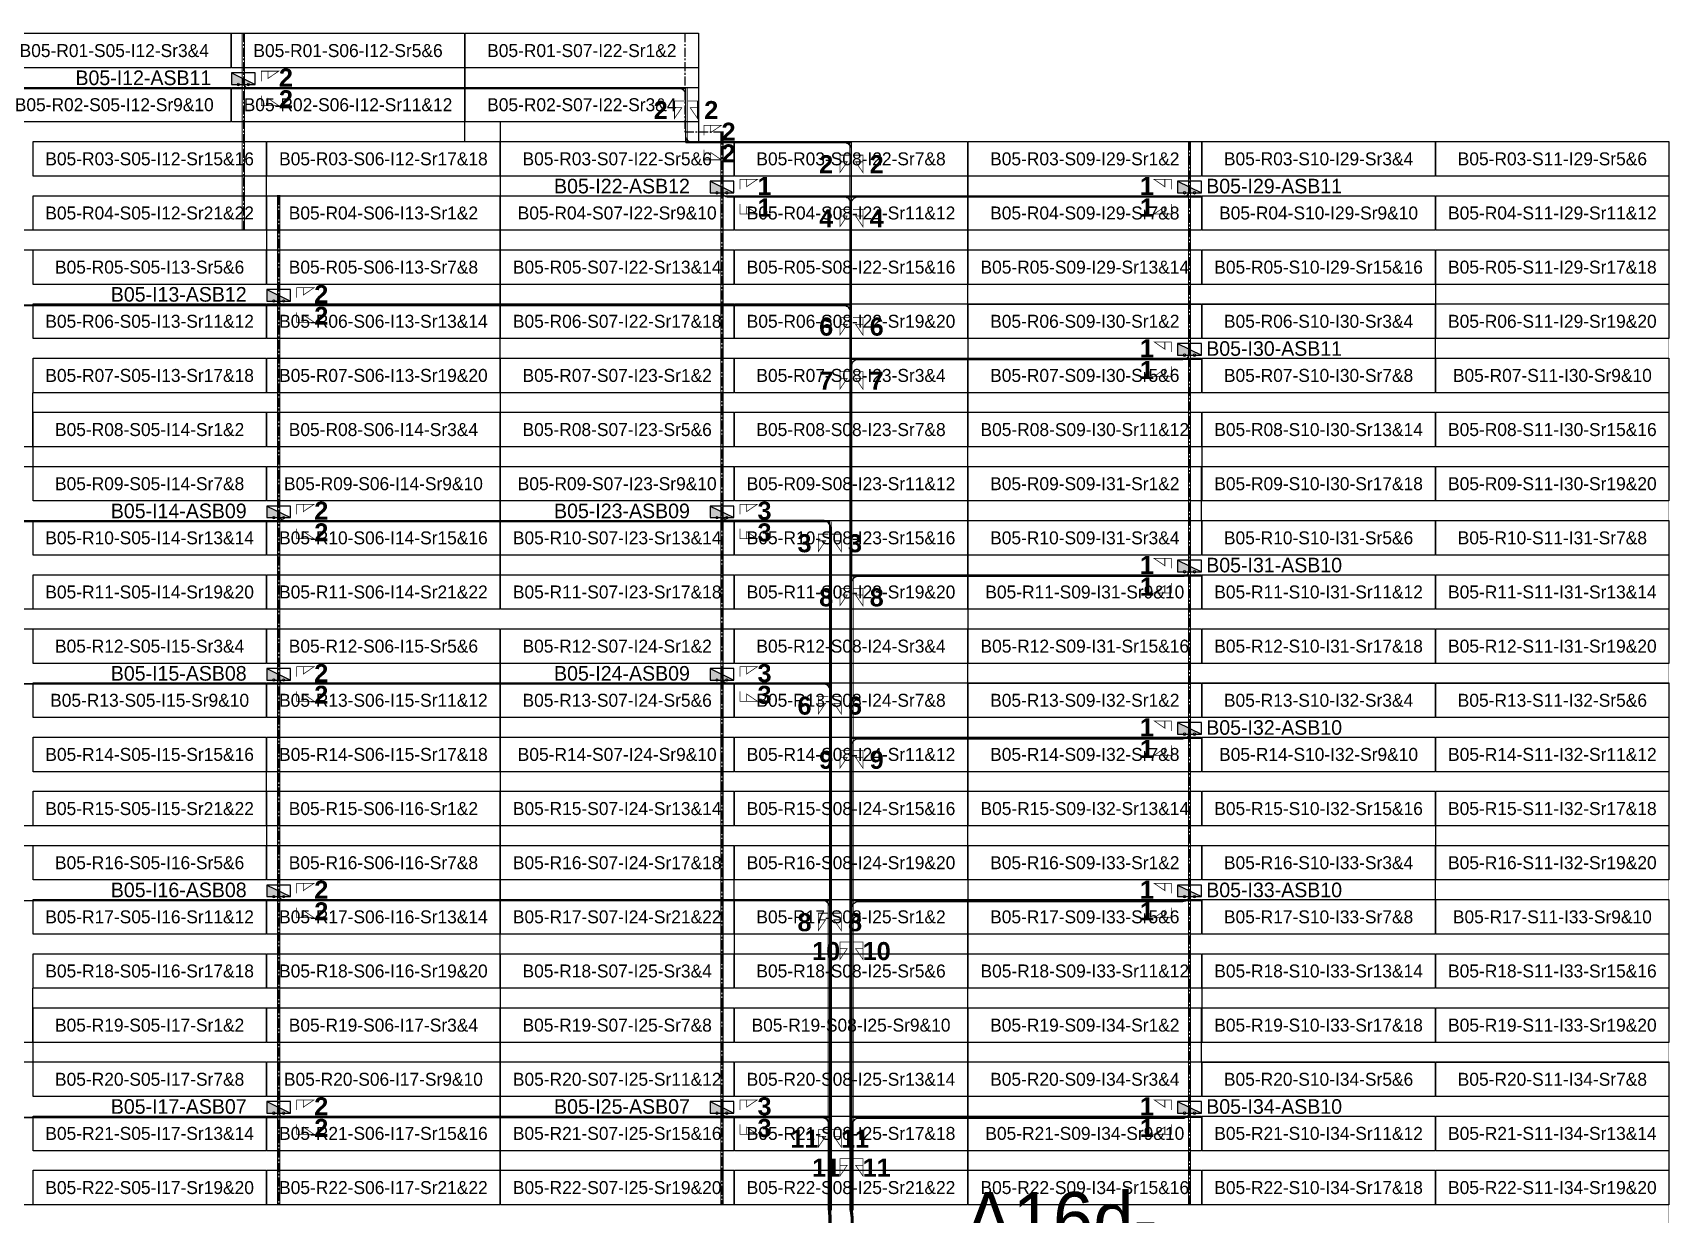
# Model space of a CAD drawing. Header units: metres. Extents: x 529746 to 530334, y 2675217 to 2675499.
# Drawn here: x 529880.3 to 530107.1, y 2675335.5 to 2675499.2 of the extents above; entities that cross this region are included whole.
import ezdxf
from ezdxf.enums import TextEntityAlignment as Align

# ---------------------------------------------------------------- set-up
doc = ezdxf.new("R2010")
doc.units = ezdxf.units.M
doc.linetypes.add('CENTER', pattern=[2, 1.25, -0.25, 0.25, -0.25])
doc.layers.add('Boundary-12.5 MW Block', color=6, linetype='Continuous', lineweight=9)
doc.layers.add('PILE', color=1, linetype='Continuous', lineweight=15)
for name, color, linetype in [('DC Trench BL-05', 40, 'Continuous'), ('E-Inverter Grouping', 2, 'Continuous'), ('Inverter Block-05', 7, 'Continuous'), ('LT Cable(AG) INV to LT Panel BL-05', 2, 'Continuous'), ('Messenger Wire Block-05 (Master Path)', 30, 'Continuous'), ('Messenger Wire Block-05 (MW Path)', 191, 'Continuous'), ('Messenger Wire Block-09 (Master Path)', 30, 'Continuous'), ('Messenger Wire Exc Link', 7, 'Continuous'), ('MMS Block Numbering', 7, 'Continuous'), ('MMS Table Block-05', 8, 'Continuous'), ('Plan Line - DC', 40, 'Continuous'), ('Plan Line - DC BL-05', 40, 'Continuous'), ('Section Marking BL-05', 2, 'Continuous')]:
    doc.layers.add(name, color=color, linetype=linetype)
doc.styles.add('Adani Regular', font='Adani Regular.ttf')
doc.styles.add('BoldTextStyle', font='arialbd.ttf')
doc.styles.get("Standard").update_dxf_attribs({"font": 'Adani Regular.ttf'})

# ---------------------------------------------------------------- blocks, each defined once
blk = doc.blocks.new('MMS Table (32.292 x 4.788)')
at = {"color": 0}
blk.add_lwpolyline([(0, -0.002), (0, 4.786), (32.292, 4.786), (32.292, -0.002)], close=True, dxfattribs=at)
at = {"color": 7}
blk.add_attdef('ID1', text='', height=1.8, dxfattribs=at).set_placement((16.146, 2.392), align=Align.MIDDLE_CENTER)
blk = doc.blocks.new('Inverter Block')
h = blk.add_hatch(color=0)
h.dxf.hatch_style = 1
h.paths.add_polyline_path([(-1.46, 2.27), (-1.46, 0.85), (1.46, 0.85)])
at = {"color": 0}
blk.add_lwpolyline([(1.46, 2.27), (-1.46, 2.27), (-1.46, 0.85), (1.46, 0.85)], close=True, dxfattribs=at)
blk.add_lwpolyline([(-1.46, 2.27), (1.46, 0.85)], dxfattribs=at)
at = {"layer": 'PILE'}
for centre in [(-0.61, 0.85), (0.61, 0.85)]:
    blk.add_circle(centre, 0.156, dxfattribs=at)
at = {"color": 7}
blk.add_attdef('ID', (-1.46, 3.01), '', height=1.8, dxfattribs=at)

msp = doc.modelspace()

# ---------------------------------------------------------------- linework, layer by layer
at = {"layer": 'Boundary-12.5 MW Block', "const_width": 0.05}
msp.add_lwpolyline([(529750.79, 2675486.79), (529745.89, 2675486.79), (529745.89, 2675499.08), (529972.54, 2675499.08), (529972.54, 2675484.08), (530107, 2675484.08), (530107, 2675326.58), (530333.75, 2675326.58), (530333.75, 2675216.79), (529750.79, 2675216.79)], close=True, dxfattribs=at)
at = {"layer": 'DC Trench BL-05', "color": 40, "const_width": 0.15}
for points in [[(529909.64, 2675499.08), (529909.34, 2675499.08), (529909.34, 2675471.79), (529909.64, 2675471.79)], [(529975.95, 2675485.43), (529975.65, 2675485.43), (529975.65, 2675336.79), (529975.95, 2675336.79)], [(530040.73, 2675484.08), (530040.43, 2675484.08), (530040.43, 2675336.79), (530040.73, 2675336.79)], [(529914.54, 2675476.58), (529914.24, 2675476.58), (529914.24, 2675336.79), (529914.54, 2675336.79)]]:
    msp.add_lwpolyline(points, close=True, dxfattribs=at)
at = {"layer": 'E-Inverter Grouping'}
for points in [[(529940.14, 2675499.08), (529940.14, 2675484.08), (529945.04, 2675484.08), (529945.04, 2675479.29), (529912.65, 2675479.29), (529912.65, 2675471.79), (529847.97, 2675471.79), (529847.97, 2675486.79), (529843.07, 2675486.79), (529843.07, 2675499.08)], [(529912.75, 2675469.08), (529912.75, 2675476.58), (529945.04, 2675476.58), (529945.04, 2675449.29), (529880.26, 2675449.29), (529880.26, 2675441.79), (529847.97, 2675441.79), (529847.97, 2675469.08)], [(529945.04, 2675419.29), (529847.97, 2675419.29), (529847.97, 2675439.08), (529880.36, 2675439.08), (529880.36, 2675446.58), (529945.04, 2675446.58)], [(529945.04, 2675416.58), (529945.04, 2675396.79), (529912.65, 2675396.79), (529912.65, 2675389.29), (529847.97, 2675389.29), (529847.97, 2675416.58)], [(530009.83, 2675381.79), (529977.44, 2675381.79), (529977.44, 2675374.29), (529945.14, 2675374.29), (529945.14, 2675416.58), (530009.83, 2675416.58)], [(529912.75, 2675386.58), (529912.75, 2675394.08), (529945.04, 2675394.08), (529945.04, 2675366.79), (529880.26, 2675366.79), (529880.26, 2675359.29), (529847.97, 2675359.29), (529847.97, 2675386.58)], [(530009.83, 2675336.79), (529945.14, 2675336.79), (529945.14, 2675371.58), (529977.54, 2675371.58), (529977.54, 2675379.08), (530009.83, 2675379.08)], [(529945.04, 2675336.79), (529847.97, 2675336.79), (529847.97, 2675356.58), (529880.36, 2675356.58), (529880.36, 2675364.08), (529945.04, 2675364.08)]]:
    msp.add_lwpolyline(points, close=True, dxfattribs=at)
at = {"layer": 'E-Inverter Grouping', "color": 3}
for points in [[(529972.54, 2675484.08), (530009.83, 2675484.08), (530009.83, 2675456.79), (529945.14, 2675456.79), (529945.14, 2675486.79), (529940.24, 2675486.79), (529940.24, 2675499.08), (529972.54, 2675499.08)], [(530107, 2675456.79), (530074.71, 2675456.79), (530074.71, 2675464.29), (530009.93, 2675464.29), (530009.93, 2675484.07), (530107, 2675484.07)], [(530074.61, 2675454.07), (530107, 2675454.07), (530107, 2675434.29), (530042.32, 2675434.29), (530042.32, 2675441.79), (530009.93, 2675441.79), (530009.93, 2675461.57), (530074.61, 2675461.57)], [(530009.83, 2675419.29), (529945.14, 2675419.29), (529945.14, 2675454.08), (530009.83, 2675454.08)], [(530009.93, 2675439.07), (530042.22, 2675439.07), (530042.22, 2675431.57), (530107, 2675431.57), (530107, 2675411.79), (530009.93, 2675411.79)], [(530107, 2675381.79), (530074.71, 2675381.79), (530074.71, 2675389.29), (530009.93, 2675389.29), (530009.93, 2675409.07), (530107, 2675409.07)], [(530074.61, 2675379.07), (530107, 2675379.07), (530107, 2675359.29), (530042.32, 2675359.29), (530042.32, 2675366.79), (530009.93, 2675366.79), (530009.93, 2675386.57), (530074.61, 2675386.57)], [(530009.93, 2675364.07), (530042.22, 2675364.07), (530042.22, 2675356.57), (530107, 2675356.57), (530107, 2675336.79), (530009.93, 2675336.79)]]:
    msp.add_lwpolyline(points, close=True, dxfattribs=at)
at = {"layer": 'LT Cable(AG) INV to LT Panel BL-05', "color": 5}
for points in [[(530003.68, 2675311.18), (530001.97, 2675311.18, -0.414214), (530001.07, 2675312.08), (530001.07, 2675315.18, 0.210754), (530000.78, 2675315.84), (529994.1, 2675321.94, -0.210754), (529993.8, 2675322.61), (529993.8, 2675334.9, 0.023419), (529993.8, 2675334.99), (529993.71, 2675335.98, -0.023419), (529993.7, 2675336.06), (529993.7, 2675483, 0.414214), (529992.8, 2675483.9), (529971.69, 2675483.9, -0.414214), (529970.79, 2675484.8), (529970.79, 2675490.5, 0.414214), (529969.89, 2675491.4), (529813.21, 2675491.4, -0.414214), (529812.31, 2675492.3), (529812.31, 2675492.69)], [(530003.68, 2675311.21), (530002, 2675311.21, -0.414214), (530001.1, 2675312.11), (530001.1, 2675315.19, 0.210754), (530000.8, 2675315.85), (529994.12, 2675321.95, -0.210754), (529993.83, 2675322.62), (529993.83, 2675334.9, 0.023419), (529993.83, 2675334.99), (529993.73, 2675335.98, -0.023419), (529993.73, 2675336.06), (529993.73, 2675483.02, 0.414214), (529992.83, 2675483.92), (529971.71, 2675483.92, -0.414214), (529970.81, 2675484.82), (529970.81, 2675490.52, 0.414214), (529969.91, 2675491.42), (529910.39, 2675491.42, -0.414214), (529909.49, 2675492.32), (529909.49, 2675492.69)], [(530001.61, 2675311.23, -0.304603), (530001.05, 2675312.06), (530001.05, 2675315.17, 0.210754), (530000.75, 2675315.83), (529994.07, 2675321.93, -0.210754), (529993.78, 2675322.6), (529993.78, 2675334.9, 0.023419), (529993.78, 2675334.98), (529993.68, 2675335.98, -0.023419), (529993.68, 2675336.06), (529993.68, 2675475.47, 0.414214), (529992.78, 2675476.37), (529976.7, 2675476.37, -0.414214), (529975.8, 2675477.27), (529975.8, 2675477.69)], [(530003.68, 2675311.23), (530002.02, 2675311.23, -0.414214), (530001.12, 2675312.13), (530001.12, 2675315.2, 0.210754), (530000.83, 2675315.86), (529994.15, 2675321.96, -0.210754), (529993.85, 2675322.63), (529993.85, 2675334.9, 0.023419), (529993.85, 2675334.99), (529993.76, 2675335.98, -0.023419), (529993.75, 2675336.06), (529993.75, 2675475.52, -0.414214), (529994.65, 2675476.42), (530039.68, 2675476.42, 0.414214), (530040.58, 2675477.32), (530040.58, 2675477.69)], [(530001.61, 2675311.16, -0.320888), (530001, 2675312.01), (530001, 2675315.14, 0.210754), (530000.7, 2675315.81), (529994.02, 2675321.91, -0.210754), (529993.73, 2675322.57), (529993.73, 2675334.9, 0.023419), (529993.73, 2675334.98), (529993.63, 2675335.97, -0.023419), (529993.63, 2675336.06), (529993.63, 2675460.42, 0.414214), (529992.73, 2675461.32), (529818.11, 2675461.32, -0.414214), (529817.21, 2675462.22), (529817.21, 2675462.69)], [(530001.61, 2675311.19, -0.312772), (530001.02, 2675312.03), (530001.02, 2675315.16, 0.210754), (530000.73, 2675315.82), (529994.05, 2675321.92, -0.210754), (529993.75, 2675322.58), (529993.75, 2675334.9, 0.023419), (529993.75, 2675334.98), (529993.66, 2675335.97, -0.023419), (529993.65, 2675336.06), (529993.65, 2675460.45, 0.414214), (529992.75, 2675461.35), (529915.29, 2675461.35, -0.414214), (529914.39, 2675462.25), (529914.39, 2675462.69)], [(530003.68, 2675311.26), (530002.05, 2675311.26, -0.414214), (530001.15, 2675312.16), (530001.15, 2675315.21, 0.210754), (530000.85, 2675315.88), (529994.17, 2675321.97, -0.210754), (529993.88, 2675322.64), (529993.88, 2675334.91, 0.023419), (529993.88, 2675334.99), (529993.78, 2675335.98, -0.023419), (529993.78, 2675336.06), (529993.78, 2675453, -0.414214), (529994.68, 2675453.9), (530039.68, 2675453.9, 0.414214), (530040.58, 2675454.8), (530040.58, 2675455.19)], [(530005.62, 2675311.28), (530002.07, 2675311.28, -0.414214), (530001.17, 2675312.18), (530001.17, 2675315.22, 0.210754), (530000.88, 2675315.89), (529994.2, 2675321.99, -0.210754), (529993.9, 2675322.65), (529993.9, 2675334.91, 0.023419), (529993.9, 2675334.99), (529993.81, 2675335.98, -0.023419), (529993.8, 2675336.07), (529993.8, 2675422.97, -0.414214), (529994.7, 2675423.87), (530039.68, 2675423.87, 0.414214), (530040.58, 2675424.77), (530040.58, 2675425.19)], [(530005.62, 2675311.31), (530002.1, 2675311.31, -0.414214), (530001.2, 2675312.21), (530001.2, 2675315.23, 0.210754), (530000.9, 2675315.9), (529994.22, 2675322, -0.210754), (529993.93, 2675322.66), (529993.93, 2675334.91, 0.023419), (529993.93, 2675334.99), (529993.83, 2675335.98, -0.023419), (529993.83, 2675336.07), (529993.83, 2675400.45, -0.414214), (529994.73, 2675401.35), (530039.68, 2675401.35, 0.414214), (530040.58, 2675402.25), (530040.58, 2675402.69)], [(530005.62, 2675311.33), (530002.12, 2675311.33, -0.414214), (530001.22, 2675312.23), (530001.22, 2675315.24, 0.210754), (530000.93, 2675315.91), (529994.25, 2675322.01, -0.210754), (529993.95, 2675322.67), (529993.95, 2675334.91, 0.023419), (529993.95, 2675334.99), (529993.86, 2675335.98, -0.023419), (529993.85, 2675336.07), (529993.85, 2675377.92, -0.414214), (529994.75, 2675378.82), (530039.68, 2675378.82, 0.414214), (530040.58, 2675379.72), (530040.58, 2675380.19)], [(530005.62, 2675311.36), (530002.15, 2675311.36, -0.414214), (530001.25, 2675312.26), (530001.25, 2675315.25, 0.210754), (530000.95, 2675315.92), (529994.27, 2675322.02, -0.210754), (529993.98, 2675322.68), (529993.98, 2675334.91, 0.023419), (529993.98, 2675334.99), (529993.88, 2675335.98, -0.023419), (529993.88, 2675336.07), (529993.88, 2675347.9, -0.414214), (529994.78, 2675348.8), (530039.68, 2675348.8, 0.414214), (530040.58, 2675349.7), (530040.58, 2675350.19)]]:
    msp.add_lwpolyline(points, format="xyb", dxfattribs=at)
at = {"layer": 'LT Cable(AG) INV to LT Panel BL-05'}
for points in [[(530000.58, 2675310.71), (530000.11, 2675310.71, -0.170855), (529999.55, 2675310.91), (529998.31, 2675311.9, 0.170855), (529997.75, 2675312.1), (529991.77, 2675312.1, -0.414214), (529990.87, 2675313), (529990.87, 2675334.81, 0.008836), (529990.87, 2675334.84), (529990.83, 2675336.01, -0.008836), (529990.83, 2675336.04), (529990.83, 2675430.62, 0.414214), (529989.93, 2675431.52), (529818.11, 2675431.52, -0.414214), (529817.21, 2675432.42), (529817.21, 2675432.69)], [(530000.58, 2675310.74), (530000.11, 2675310.74, -0.170855), (529999.55, 2675310.94), (529998.31, 2675311.93, 0.170855), (529997.75, 2675312.13), (529991.79, 2675312.13, -0.414214), (529990.89, 2675313.03), (529990.89, 2675334.81, 0.008836), (529990.89, 2675334.84), (529990.85, 2675336.01, -0.008836), (529990.85, 2675336.04), (529990.85, 2675430.65, 0.414214), (529989.95, 2675431.55), (529915.29, 2675431.55, -0.414214), (529914.39, 2675432.45), (529914.39, 2675432.69)], [(530000.58, 2675310.76), (530000.11, 2675310.76, -0.170855), (529999.55, 2675310.96), (529998.31, 2675311.95, 0.170855), (529997.75, 2675312.15), (529991.82, 2675312.15, -0.414214), (529990.92, 2675313.05), (529990.92, 2675334.81, 0.008836), (529990.92, 2675334.84), (529990.88, 2675336.01, -0.008836), (529990.88, 2675336.04), (529990.88, 2675430.67, 0.414214), (529989.98, 2675431.57), (529976.7, 2675431.57, -0.414214), (529975.8, 2675432.47), (529975.8, 2675432.69)], [(530002.58, 2675310.64), (530000.11, 2675310.64, -0.170855), (529999.55, 2675310.84), (529998.31, 2675311.83, 0.170855), (529997.75, 2675312.03), (529991.69, 2675312.03, -0.414214), (529990.79, 2675312.93), (529990.79, 2675334.81, 0.008836), (529990.79, 2675334.84), (529990.75, 2675336, -0.008836), (529990.75, 2675336.04), (529990.75, 2675408.05, 0.414214), (529989.85, 2675408.95), (529818.11, 2675408.95, -0.414214), (529817.21, 2675409.85), (529817.21, 2675410.19)], [(530002.58, 2675310.66), (530000.11, 2675310.66, -0.170855), (529999.55, 2675310.86), (529998.31, 2675311.85, 0.170855), (529997.75, 2675312.05), (529991.72, 2675312.05, -0.414214), (529990.82, 2675312.95), (529990.82, 2675334.81, 0.008836), (529990.82, 2675334.84), (529990.78, 2675336, -0.008836), (529990.78, 2675336.04), (529990.78, 2675408.07, 0.414214), (529989.88, 2675408.97), (529915.29, 2675408.97, -0.414214), (529914.39, 2675409.87), (529914.39, 2675410.19)], [(530000.58, 2675310.69), (530000.11, 2675310.69, -0.170855), (529999.55, 2675310.89), (529998.31, 2675311.88, 0.170855), (529997.75, 2675312.08), (529991.74, 2675312.08, -0.414214), (529990.84, 2675312.98), (529990.84, 2675334.81, 0.008836), (529990.84, 2675334.84), (529990.8, 2675336.01, -0.008836), (529990.8, 2675336.04), (529990.8, 2675408.1, 0.414214), (529989.9, 2675409), (529976.7, 2675409, -0.414214), (529975.8, 2675409.9), (529975.8, 2675410.19)], [(530002.58, 2675310.59), (530000.11, 2675310.59, -0.170855), (529999.55, 2675310.79), (529998.31, 2675311.78, 0.170855), (529997.75, 2675311.98), (529991.64, 2675311.98, -0.414214), (529990.74, 2675312.88), (529990.74, 2675334.81, 0.008836), (529990.74, 2675334.84), (529990.7, 2675336, -0.008836), (529990.7, 2675336.04), (529990.7, 2675378, 0.414214), (529989.8, 2675378.9), (529818.11, 2675378.9, -0.414214), (529817.21, 2675379.8), (529817.21, 2675380.19)], [(530002.58, 2675310.61), (530000.11, 2675310.61, -0.170855), (529999.55, 2675310.81), (529998.31, 2675311.8, 0.170855), (529997.75, 2675312), (529991.67, 2675312, -0.414214), (529990.77, 2675312.9), (529990.77, 2675334.81, 0.008836), (529990.77, 2675334.84), (529990.73, 2675336, -0.008836), (529990.73, 2675336.04), (529990.73, 2675378.02, 0.414214), (529989.83, 2675378.92), (529915.29, 2675378.92, -0.414214), (529914.39, 2675379.82), (529914.39, 2675380.19)], [(530004.73, 2675310.51), (530000.11, 2675310.51, -0.170855), (529999.55, 2675310.71), (529998.31, 2675311.7, 0.170855), (529997.75, 2675311.9), (529991.57, 2675311.9, -0.414214), (529990.67, 2675312.8), (529990.67, 2675334.8, 0.008836), (529990.67, 2675334.84), (529990.63, 2675336, -0.008836), (529990.63, 2675336.03), (529990.63, 2675347.92, 0.414214), (529989.73, 2675348.82), (529818.11, 2675348.82, -0.414214), (529817.21, 2675349.72), (529817.21, 2675350.19)], [(530004.73, 2675310.54), (530000.11, 2675310.54, -0.170855), (529999.55, 2675310.74), (529998.31, 2675311.73, 0.170855), (529997.75, 2675311.93), (529991.59, 2675311.93, -0.414214), (529990.69, 2675312.83), (529990.69, 2675334.8, 0.008836), (529990.69, 2675334.84), (529990.65, 2675336, -0.008836), (529990.65, 2675336.03), (529990.65, 2675347.95, 0.414214), (529989.75, 2675348.85), (529915.29, 2675348.85, -0.414214), (529914.39, 2675349.75), (529914.39, 2675350.19)], [(530004.73, 2675310.56), (530000.11, 2675310.56, -0.170855), (529999.55, 2675310.76), (529998.31, 2675311.75, 0.170855), (529997.75, 2675311.95), (529991.62, 2675311.95, -0.414214), (529990.72, 2675312.85), (529990.72, 2675334.81, 0.008836), (529990.72, 2675334.84), (529990.68, 2675336, -0.008836), (529990.68, 2675336.03), (529990.68, 2675347.97, 0.414214), (529989.78, 2675348.87), (529976.7, 2675348.87, -0.414214), (529975.8, 2675349.77), (529975.8, 2675350.19)]]:
    msp.add_lwpolyline(points, format="xyb", dxfattribs=at)
at = {"layer": 'Messenger Wire Block-05 (Master Path)'}
for points in [[(529810.68, 2675491.44), (529970.82, 2675491.44)], [(529970.82, 2675483.94), (529970.82, 2675491.44)], [(529970.82, 2675483.94), (529993.74, 2675483.94)], [(529993.74, 2675336.02), (529993.74, 2675483.94)], [(529977.44, 2675476.44), (530042.22, 2675476.44)], [(529815.58, 2675461.44), (529993.74, 2675461.44)], [(529993.74, 2675453.94), (530042.22, 2675453.94)], [(529815.58, 2675431.44), (529990.74, 2675431.44)], [(529990.74, 2675336.02), (529990.74, 2675431.44)], [(529993.74, 2675423.94), (530042.22, 2675423.94)], [(529815.58, 2675408.94), (529990.74, 2675408.94)], [(529993.74, 2675401.44), (530042.22, 2675401.44)], [(529815.58, 2675378.94), (529990.74, 2675378.94)], [(529993.74, 2675378.94), (530042.22, 2675378.94)], [(529815.58, 2675348.94), (529990.74, 2675348.94)], [(529993.74, 2675348.94), (530042.22, 2675348.94)]]:
    msp.add_lwpolyline(points, dxfattribs=at)
at = {"layer": 'Messenger Wire Block-05 (MW Path)', "const_width": 0.1}
for points in [[(529810.68, 2675491.44), (529970.82, 2675491.44)], [(529971.07, 2675483.94), (529971.07, 2675491.44)], [(529970.82, 2675483.94), (529993.74, 2675483.94)], [(529993.49, 2675336.02), (529993.49, 2675483.94)], [(529977.44, 2675476.44), (530042.22, 2675476.44)], [(529815.58, 2675461.44), (529993.74, 2675461.44)], [(529993.74, 2675453.94), (530042.22, 2675453.94)], [(529815.58, 2675431.44), (529990.74, 2675431.44)], [(529990.99, 2675336.02), (529990.99, 2675431.44)], [(529993.74, 2675423.94), (530042.22, 2675423.94)], [(529993.99, 2675336.02), (529993.99, 2675423.94)], [(529815.58, 2675408.94), (529990.74, 2675408.94)], [(529993.74, 2675401.44), (530042.22, 2675401.44)], [(529815.58, 2675378.94), (529990.74, 2675378.94)], [(529990.49, 2675336.02), (529990.49, 2675378.94)], [(529993.74, 2675378.94), (530042.22, 2675378.94)], [(529815.58, 2675348.94), (529990.74, 2675348.94)], [(529993.74, 2675348.94), (530042.22, 2675348.94)]]:
    msp.add_lwpolyline(points, dxfattribs=at)
at = {"layer": 'Messenger Wire Block-09 (Master Path)'}
msp.add_lwpolyline([(529972.64, 2675498.94), (529972.54, 2675498.94)], dxfattribs=at)
at = {"layer": 'Messenger Wire Exc Link'}
for points in [[(529990.78, 2675334.82), (529990.74, 2675336.02)], [(529993.84, 2675334.95), (529993.74, 2675336.02)]]:
    msp.add_lwpolyline(points, dxfattribs=at)
at = {"layer": 'Plan Line - DC', "color": 6, "linetype": 'CENTER'}
msp.add_lwpolyline([(529970.64, 2675499.08), (529970.64, 2675485.43), (529975.8, 2675485.43)], dxfattribs=at)
at = {"layer": 'Plan Line - DC BL-05', "color": 6, "linetype": 'CENTER'}
for points in [[(529909.49, 2675499.08), (529909.49, 2675471.79)], [(529975.8, 2675485.43), (529975.8, 2675336.79)], [(530040.58, 2675484.08), (530040.58, 2675336.79)], [(529914.39, 2675476.58), (529914.39, 2675336.79)]]:
    msp.add_lwpolyline(points, dxfattribs=at)
at = {"layer": 'Section Marking BL-05', "color": 94, "lineweight": 35, "true_color": 0x00a500, "const_width": 0.1}
for points in [[(529911.99, 2675492.44), (529911.99, 2675493.83), (529914.39, 2675493.83), (529912.91, 2675492.82), (529912.91, 2675493.83)], [(529911.99, 2675490.44), (529911.99, 2675489.05), (529914.39, 2675489.05), (529912.91, 2675490.06), (529912.91, 2675489.05)], [(529970.62, 2675489.69), (529969.23, 2675489.69), (529969.23, 2675487.29), (529970.24, 2675488.77), (529969.23, 2675488.77)], [(529971.02, 2675489.69), (529972.41, 2675489.69), (529972.41, 2675487.29), (529971.4, 2675488.77), (529972.41, 2675488.77)], [(529973.32, 2675484.94), (529973.32, 2675486.33), (529975.72, 2675486.33), (529974.24, 2675485.32), (529974.24, 2675486.33)], [(529973.32, 2675482.94), (529973.32, 2675481.55), (529975.72, 2675481.55), (529974.24, 2675482.56), (529974.24, 2675481.55)], [(529993.54, 2675482.19), (529992.15, 2675482.19), (529992.15, 2675479.79), (529993.16, 2675481.27), (529992.15, 2675481.27)], [(529993.94, 2675482.19), (529995.33, 2675482.19), (529995.33, 2675479.79), (529994.32, 2675481.27), (529995.33, 2675481.27)], [(529978.3, 2675477.44), (529978.3, 2675478.83), (529980.7, 2675478.83), (529979.22, 2675477.82), (529979.22, 2675478.83)], [(530038.08, 2675477.44), (530038.08, 2675478.83), (530035.68, 2675478.83), (530037.16, 2675477.82), (530037.16, 2675478.83)], [(529978.3, 2675475.44), (529978.3, 2675474.05), (529980.7, 2675474.05), (529979.22, 2675475.06), (529979.22, 2675474.05)], [(530038.08, 2675475.44), (530038.08, 2675474.05), (530035.68, 2675474.05), (530037.16, 2675475.06), (530037.16, 2675474.05)], [(529993.54, 2675474.69), (529992.15, 2675474.69), (529992.15, 2675472.29), (529993.16, 2675473.77), (529992.15, 2675473.77)], [(529993.94, 2675474.69), (529995.33, 2675474.69), (529995.33, 2675472.29), (529994.32, 2675473.77), (529995.33, 2675473.77)], [(529916.89, 2675462.44), (529916.89, 2675463.83), (529919.29, 2675463.83), (529917.81, 2675462.82), (529917.81, 2675463.83)], [(529916.89, 2675460.44), (529916.89, 2675459.05), (529919.29, 2675459.05), (529917.81, 2675460.06), (529917.81, 2675459.05)], [(529993.54, 2675459.69), (529992.15, 2675459.69), (529992.15, 2675457.29), (529993.16, 2675458.77), (529992.15, 2675458.77)], [(529993.94, 2675459.69), (529995.33, 2675459.69), (529995.33, 2675457.29), (529994.32, 2675458.77), (529995.33, 2675458.77)], [(530038.08, 2675454.94), (530038.08, 2675456.33), (530035.68, 2675456.33), (530037.16, 2675455.32), (530037.16, 2675456.33)], [(529993.54, 2675452.19), (529992.15, 2675452.19), (529992.15, 2675449.79), (529993.16, 2675451.27), (529992.15, 2675451.27)], [(529993.94, 2675452.19), (529995.33, 2675452.19), (529995.33, 2675449.79), (529994.32, 2675451.27), (529995.33, 2675451.27)], [(530038.08, 2675452.94), (530038.08, 2675451.55), (530035.68, 2675451.55), (530037.16, 2675452.56), (530037.16, 2675451.55)], [(529916.89, 2675432.44), (529916.89, 2675433.83), (529919.29, 2675433.83), (529917.81, 2675432.82), (529917.81, 2675433.83)], [(529978.3, 2675432.44), (529978.3, 2675433.83), (529980.7, 2675433.83), (529979.22, 2675432.82), (529979.22, 2675433.83)], [(529916.89, 2675430.44), (529916.89, 2675429.05), (529919.29, 2675429.05), (529917.81, 2675430.06), (529917.81, 2675429.05)], [(529978.3, 2675430.44), (529978.3, 2675429.05), (529980.7, 2675429.05), (529979.22, 2675430.06), (529979.22, 2675429.05)], [(529990.54, 2675429.69), (529989.15, 2675429.69), (529989.15, 2675427.29), (529990.16, 2675428.77), (529989.15, 2675428.77)], [(529990.94, 2675429.69), (529992.33, 2675429.69), (529992.33, 2675427.29), (529991.32, 2675428.77), (529992.33, 2675428.77)], [(530038.08, 2675424.94), (530038.08, 2675426.33), (530035.68, 2675426.33), (530037.16, 2675425.32), (530037.16, 2675426.33)], [(530038.08, 2675422.94), (530038.08, 2675421.55), (530035.68, 2675421.55), (530037.16, 2675422.56), (530037.16, 2675421.55)], [(529993.54, 2675422.19), (529992.15, 2675422.19), (529992.15, 2675419.79), (529993.16, 2675421.27), (529992.15, 2675421.27)], [(529993.94, 2675422.19), (529995.33, 2675422.19), (529995.33, 2675419.79), (529994.32, 2675421.27), (529995.33, 2675421.27)], [(529916.89, 2675409.94), (529916.89, 2675411.33), (529919.29, 2675411.33), (529917.81, 2675410.32), (529917.81, 2675411.33)], [(529978.3, 2675409.94), (529978.3, 2675411.33), (529980.7, 2675411.33), (529979.22, 2675410.32), (529979.22, 2675411.33)], [(529916.89, 2675407.94), (529916.89, 2675406.55), (529919.29, 2675406.55), (529917.81, 2675407.56), (529917.81, 2675406.55)], [(529978.3, 2675407.94), (529978.3, 2675406.55), (529980.7, 2675406.55), (529979.22, 2675407.56), (529979.22, 2675406.55)], [(529990.54, 2675407.19), (529989.15, 2675407.19), (529989.15, 2675404.79), (529990.16, 2675406.27), (529989.15, 2675406.27)], [(529990.94, 2675407.19), (529992.33, 2675407.19), (529992.33, 2675404.79), (529991.32, 2675406.27), (529992.33, 2675406.27)], [(530038.08, 2675402.44), (530038.08, 2675403.83), (530035.68, 2675403.83), (530037.16, 2675402.82), (530037.16, 2675403.83)], [(530038.08, 2675400.44), (530038.08, 2675399.05), (530035.68, 2675399.05), (530037.16, 2675400.06), (530037.16, 2675399.05)], [(529993.54, 2675399.69), (529992.15, 2675399.69), (529992.15, 2675397.29), (529993.16, 2675398.77), (529992.15, 2675398.77)], [(529993.94, 2675399.69), (529995.33, 2675399.69), (529995.33, 2675397.29), (529994.32, 2675398.77), (529995.33, 2675398.77)], [(529916.89, 2675379.94), (529916.89, 2675381.33), (529919.29, 2675381.33), (529917.81, 2675380.32), (529917.81, 2675381.33)], [(530038.08, 2675379.94), (530038.08, 2675381.33), (530035.68, 2675381.33), (530037.16, 2675380.32), (530037.16, 2675381.33)], [(529916.89, 2675377.94), (529916.89, 2675376.55), (529919.29, 2675376.55), (529917.81, 2675377.56), (529917.81, 2675376.55)], [(530038.08, 2675377.94), (530038.08, 2675376.55), (530035.68, 2675376.55), (530037.16, 2675377.56), (530037.16, 2675376.55)], [(529990.54, 2675377.19), (529989.15, 2675377.19), (529989.15, 2675374.79), (529990.16, 2675376.27), (529989.15, 2675376.27)], [(529990.94, 2675377.19), (529992.33, 2675377.19), (529992.33, 2675374.79), (529991.32, 2675376.27), (529992.33, 2675376.27)], [(529993.54, 2675373.19), (529992.15, 2675373.19), (529992.15, 2675370.79), (529993.16, 2675372.27), (529992.15, 2675372.27)], [(529993.94, 2675373.19), (529995.33, 2675373.19), (529995.33, 2675370.79), (529994.32, 2675372.27), (529995.33, 2675372.27)], [(529916.89, 2675349.94), (529916.89, 2675351.33), (529919.29, 2675351.33), (529917.81, 2675350.32), (529917.81, 2675351.33)], [(529978.3, 2675349.94), (529978.3, 2675351.33), (529980.7, 2675351.33), (529979.22, 2675350.32), (529979.22, 2675351.33)], [(530038.08, 2675349.94), (530038.08, 2675351.33), (530035.68, 2675351.33), (530037.16, 2675350.32), (530037.16, 2675351.33)], [(529916.89, 2675347.94), (529916.89, 2675346.55), (529919.29, 2675346.55), (529917.81, 2675347.56), (529917.81, 2675346.55)], [(529978.3, 2675347.94), (529978.3, 2675346.55), (529980.7, 2675346.55), (529979.22, 2675347.56), (529979.22, 2675346.55)], [(530038.08, 2675347.94), (530038.08, 2675346.55), (530035.68, 2675346.55), (530037.16, 2675347.56), (530037.16, 2675346.55)], [(529990.54, 2675347.19), (529989.15, 2675347.19), (529989.15, 2675344.79), (529990.16, 2675346.27), (529989.15, 2675346.27)], [(529990.94, 2675347.19), (529992.33, 2675347.19), (529992.33, 2675344.79), (529991.32, 2675346.27), (529992.33, 2675346.27)], [(529993.54, 2675343.19), (529992.15, 2675343.19), (529992.15, 2675340.79), (529993.16, 2675342.27), (529992.15, 2675342.27)], [(529993.94, 2675343.19), (529995.33, 2675343.19), (529995.33, 2675340.79), (529994.32, 2675342.27), (529995.33, 2675342.27)]]:
    msp.add_lwpolyline(points, dxfattribs=at)

# ---------------------------------------------------------------- block references
at = {"layer": 'Inverter Block-05'}
ref = msp.add_blockref('Inverter Block', (529909.49, 2675491.03), dxfattribs=dict(at, xscale=1.124999999976148, yscale=1.124999999976148, zscale=1.124999999976148))
ref.add_attrib('ID', 'B05-I12-ASB11', (529886.23, 2675491.9), dxfattribs={"layer": '0', "color": 7, "height": 2.025})
ref = msp.add_blockref('Inverter Block', (529975.8, 2675476.03), dxfattribs=dict(at, xscale=1.124999999976148, yscale=1.124999999976148, zscale=1.124999999976148))
ref.add_attrib('ID', 'B05-I22-ASB12', (529952.54, 2675476.9), dxfattribs={"layer": '0', "color": 7, "height": 2.025})
ref = msp.add_blockref('Inverter Block', (530040.58, 2675476.03), dxfattribs=dict(at, xscale=1.124999999976148, yscale=1.124999999976148, zscale=1.124999999976148))
ref.add_attrib('ID', 'B05-I29-ASB11', (530042.9, 2675476.9), dxfattribs={"layer": '0', "color": 7, "height": 2.025})
ref = msp.add_blockref('Inverter Block', (529914.39, 2675461.03), dxfattribs=dict(at, xscale=1.124999999976148, yscale=1.124999999976148, zscale=1.124999999976148))
ref.add_attrib('ID', 'B05-I13-ASB12', (529891.13, 2675461.9), dxfattribs={"layer": '0', "color": 7, "height": 2.025})
ref = msp.add_blockref('Inverter Block', (530040.58, 2675453.53), dxfattribs=dict(at, xscale=1.124999999976148, yscale=1.124999999976148, zscale=1.124999999976148))
ref.add_attrib('ID', 'B05-I30-ASB11', (530042.9, 2675454.4), dxfattribs={"layer": '0', "color": 7, "height": 2.025})
ref = msp.add_blockref('Inverter Block', (529914.39, 2675431.03), dxfattribs=dict(at, xscale=1.124999999976148, yscale=1.124999999976148, zscale=1.124999999976148))
ref.add_attrib('ID', 'B05-I14-ASB09', (529891.13, 2675431.9), dxfattribs={"layer": '0', "color": 7, "height": 2.025})
ref = msp.add_blockref('Inverter Block', (529975.8, 2675431.03), dxfattribs=dict(at, xscale=1.124999999976148, yscale=1.124999999976148, zscale=1.124999999976148))
ref.add_attrib('ID', 'B05-I23-ASB09', (529952.54, 2675431.9), dxfattribs={"layer": '0', "color": 7, "height": 2.025})
ref = msp.add_blockref('Inverter Block', (530040.58, 2675423.53), dxfattribs=dict(at, xscale=1.124999999976148, yscale=1.124999999976148, zscale=1.124999999976148))
ref.add_attrib('ID', 'B05-I31-ASB10', (530042.9, 2675424.4), dxfattribs={"layer": '0', "color": 7, "height": 2.025})
ref = msp.add_blockref('Inverter Block', (529914.39, 2675408.53), dxfattribs=dict(at, xscale=1.124999999976148, yscale=1.124999999976148, zscale=1.124999999976148))
ref.add_attrib('ID', 'B05-I15-ASB08', (529891.13, 2675409.4), dxfattribs={"layer": '0', "color": 7, "height": 2.025})
ref = msp.add_blockref('Inverter Block', (529975.8, 2675408.53), dxfattribs=dict(at, xscale=1.124999999976148, yscale=1.124999999976148, zscale=1.124999999976148))
ref.add_attrib('ID', 'B05-I24-ASB09', (529952.54, 2675409.4), dxfattribs={"layer": '0', "color": 7, "height": 2.025})
ref = msp.add_blockref('Inverter Block', (530040.58, 2675401.03), dxfattribs=dict(at, xscale=1.124999999976148, yscale=1.124999999976148, zscale=1.124999999976148))
ref.add_attrib('ID', 'B05-I32-ASB10', (530042.9, 2675401.9), dxfattribs={"layer": '0', "color": 7, "height": 2.025})
ref = msp.add_blockref('Inverter Block', (529914.39, 2675378.53), dxfattribs=dict(at, xscale=1.124999999976148, yscale=1.124999999976148, zscale=1.124999999976148))
ref.add_attrib('ID', 'B05-I16-ASB08', (529891.13, 2675379.4), dxfattribs={"layer": '0', "color": 7, "height": 2.025})
ref = msp.add_blockref('Inverter Block', (530040.58, 2675378.53), dxfattribs=dict(at, xscale=1.124999999976148, yscale=1.124999999976148, zscale=1.124999999976148))
ref.add_attrib('ID', 'B05-I33-ASB10', (530042.9, 2675379.4), dxfattribs={"layer": '0', "color": 7, "height": 2.025})
ref = msp.add_blockref('Inverter Block', (529914.39, 2675348.53), dxfattribs=dict(at, xscale=1.124999999976148, yscale=1.124999999976148, zscale=1.124999999976148))
ref.add_attrib('ID', 'B05-I17-ASB07', (529891.13, 2675349.4), dxfattribs={"layer": '0', "color": 7, "height": 2.025})
ref = msp.add_blockref('Inverter Block', (529975.8, 2675348.53), dxfattribs=dict(at, xscale=1.124999999976148, yscale=1.124999999976148, zscale=1.124999999976148))
ref.add_attrib('ID', 'B05-I25-ASB07', (529952.54, 2675349.4), dxfattribs={"layer": '0', "color": 7, "height": 2.025})
ref = msp.add_blockref('Inverter Block', (530040.58, 2675348.53), dxfattribs=dict(at, xscale=1.124999999976148, yscale=1.124999999976148, zscale=1.124999999976148))
ref.add_attrib('ID', 'B05-I34-ASB10', (530042.9, 2675349.4), dxfattribs={"layer": '0', "color": 7, "height": 2.025})
at = {"layer": 'MMS Table Block-05'}
for p, values in [((529875.46, 2675494.29), {'ID1': 'B05-R01-S05-I12-Sr3&4'}), ((529907.85, 2675494.29), {'ID1': 'B05-R01-S06-I12-Sr5&6'}), ((529940.24, 2675494.29), {'ID1': 'B05-R01-S07-I22-Sr1&2'}), ((529875.46, 2675486.79), {'ID1': 'B05-R02-S05-I12-Sr9&10'}), ((529907.85, 2675486.79), {'ID1': 'B05-R02-S06-I12-Sr11&12'}), ((529940.24, 2675486.79), {'ID1': 'B05-R02-S07-I22-Sr3&4'}), ((529880.36, 2675479.29), {'ID1': 'B05-R03-S05-I12-Sr15&16'}), ((529912.75, 2675479.29), {'ID1': 'B05-R03-S06-I12-Sr17&18'}), ((529945.14, 2675479.29), {'ID1': 'B05-R03-S07-I22-Sr5&6'}), ((529977.54, 2675479.29), {'ID1': 'B05-R03-S08-I22-Sr7&8'}), ((530009.93, 2675479.29), {'ID1': 'B05-R03-S09-I29-Sr1&2'}), ((530042.32, 2675479.29), {'ID1': 'B05-R03-S10-I29-Sr3&4'}), ((530074.71, 2675479.29), {'ID1': 'B05-R03-S11-I29-Sr5&6'}), ((529880.36, 2675471.79), {'ID1': 'B05-R04-S05-I12-Sr21&22'}), ((529912.75, 2675471.79), {'ID1': 'B05-R04-S06-I13-Sr1&2'}), ((529945.14, 2675471.79), {'ID1': 'B05-R04-S07-I22-Sr9&10'}), ((529977.54, 2675471.79), {'ID1': 'B05-R04-S08-I22-Sr11&12'}), ((530009.93, 2675471.79), {'ID1': 'B05-R04-S09-I29-Sr7&8'}), ((530042.32, 2675471.79), {'ID1': 'B05-R04-S10-I29-Sr9&10'}), ((530074.71, 2675471.79), {'ID1': 'B05-R04-S11-I29-Sr11&12'}), ((529880.36, 2675464.29), {'ID1': 'B05-R05-S05-I13-Sr5&6'}), ((529912.75, 2675464.29), {'ID1': 'B05-R05-S06-I13-Sr7&8'}), ((529945.14, 2675464.29), {'ID1': 'B05-R05-S07-I22-Sr13&14'}), ((529977.54, 2675464.29), {'ID1': 'B05-R05-S08-I22-Sr15&16'}), ((530009.93, 2675464.29), {'ID1': 'B05-R05-S09-I29-Sr13&14'}), ((530042.32, 2675464.29), {'ID1': 'B05-R05-S10-I29-Sr15&16'}), ((530074.71, 2675464.29), {'ID1': 'B05-R05-S11-I29-Sr17&18'}), ((529880.36, 2675456.79), {'ID1': 'B05-R06-S05-I13-Sr11&12'}), ((529912.75, 2675456.79), {'ID1': 'B05-R06-S06-I13-Sr13&14'}), ((529945.14, 2675456.79), {'ID1': 'B05-R06-S07-I22-Sr17&18'}), ((529977.54, 2675456.79), {'ID1': 'B05-R06-S08-I22-Sr19&20'}), ((530009.93, 2675456.79), {'ID1': 'B05-R06-S09-I30-Sr1&2'}), ((530042.32, 2675456.79), {'ID1': 'B05-R06-S10-I30-Sr3&4'}), ((530074.71, 2675456.79), {'ID1': 'B05-R06-S11-I29-Sr19&20'}), ((529880.36, 2675449.29), {'ID1': 'B05-R07-S05-I13-Sr17&18'}), ((529912.75, 2675449.29), {'ID1': 'B05-R07-S06-I13-Sr19&20'}), ((529945.14, 2675449.29), {'ID1': 'B05-R07-S07-I23-Sr1&2'}), ((529977.54, 2675449.29), {'ID1': 'B05-R07-S08-I23-Sr3&4'}), ((530009.93, 2675449.29), {'ID1': 'B05-R07-S09-I30-Sr5&6'}), ((530042.32, 2675449.29), {'ID1': 'B05-R07-S10-I30-Sr7&8'}), ((530074.71, 2675449.29), {'ID1': 'B05-R07-S11-I30-Sr9&10'}), ((529880.36, 2675441.79), {'ID1': 'B05-R08-S05-I14-Sr1&2'}), ((529912.75, 2675441.79), {'ID1': 'B05-R08-S06-I14-Sr3&4'}), ((529945.14, 2675441.79), {'ID1': 'B05-R08-S07-I23-Sr5&6'}), ((529977.54, 2675441.79), {'ID1': 'B05-R08-S08-I23-Sr7&8'}), ((530009.93, 2675441.79), {'ID1': 'B05-R08-S09-I30-Sr11&12'}), ((530042.32, 2675441.79), {'ID1': 'B05-R08-S10-I30-Sr13&14'}), ((530074.71, 2675441.79), {'ID1': 'B05-R08-S11-I30-Sr15&16'}), ((529880.36, 2675434.29), {'ID1': 'B05-R09-S05-I14-Sr7&8'}), ((529912.75, 2675434.29), {'ID1': 'B05-R09-S06-I14-Sr9&10'}), ((529945.14, 2675434.29), {'ID1': 'B05-R09-S07-I23-Sr9&10'}), ((529977.54, 2675434.29), {'ID1': 'B05-R09-S08-I23-Sr11&12'}), ((530009.93, 2675434.29), {'ID1': 'B05-R09-S09-I31-Sr1&2'}), ((530042.32, 2675434.29), {'ID1': 'B05-R09-S10-I30-Sr17&18'}), ((530074.71, 2675434.29), {'ID1': 'B05-R09-S11-I30-Sr19&20'}), ((529880.36, 2675426.79), {'ID1': 'B05-R10-S05-I14-Sr13&14'}), ((529912.75, 2675426.79), {'ID1': 'B05-R10-S06-I14-Sr15&16'}), ((529945.14, 2675426.79), {'ID1': 'B05-R10-S07-I23-Sr13&14'}), ((529977.54, 2675426.79), {'ID1': 'B05-R10-S08-I23-Sr15&16'}), ((530009.93, 2675426.79), {'ID1': 'B05-R10-S09-I31-Sr3&4'}), ((530042.32, 2675426.79), {'ID1': 'B05-R10-S10-I31-Sr5&6'}), ((530074.71, 2675426.79), {'ID1': 'B05-R10-S11-I31-Sr7&8'}), ((529880.36, 2675419.29), {'ID1': 'B05-R11-S05-I14-Sr19&20'}), ((529912.75, 2675419.29), {'ID1': 'B05-R11-S06-I14-Sr21&22'}), ((529945.14, 2675419.29), {'ID1': 'B05-R11-S07-I23-Sr17&18'}), ((529977.54, 2675419.29), {'ID1': 'B05-R11-S08-I23-Sr19&20'}), ((530009.93, 2675419.29), {'ID1': 'B05-R11-S09-I31-Sr9&10'}), ((530042.32, 2675419.29), {'ID1': 'B05-R11-S10-I31-Sr11&12'}), ((530074.71, 2675419.29), {'ID1': 'B05-R11-S11-I31-Sr13&14'}), ((529880.36, 2675411.79), {'ID1': 'B05-R12-S05-I15-Sr3&4'}), ((529912.75, 2675411.79), {'ID1': 'B05-R12-S06-I15-Sr5&6'}), ((529945.14, 2675411.79), {'ID1': 'B05-R12-S07-I24-Sr1&2'}), ((529977.54, 2675411.79), {'ID1': 'B05-R12-S08-I24-Sr3&4'}), ((530009.93, 2675411.79), {'ID1': 'B05-R12-S09-I31-Sr15&16'}), ((530042.32, 2675411.79), {'ID1': 'B05-R12-S10-I31-Sr17&18'}), ((530074.71, 2675411.79), {'ID1': 'B05-R12-S11-I31-Sr19&20'}), ((529880.36, 2675404.29), {'ID1': 'B05-R13-S05-I15-Sr9&10'}), ((529912.75, 2675404.29), {'ID1': 'B05-R13-S06-I15-Sr11&12'}), ((529945.14, 2675404.29), {'ID1': 'B05-R13-S07-I24-Sr5&6'}), ((529977.54, 2675404.29), {'ID1': 'B05-R13-S08-I24-Sr7&8'}), ((530009.93, 2675404.29), {'ID1': 'B05-R13-S09-I32-Sr1&2'}), ((530042.32, 2675404.29), {'ID1': 'B05-R13-S10-I32-Sr3&4'}), ((530074.71, 2675404.29), {'ID1': 'B05-R13-S11-I32-Sr5&6'}), ((529880.36, 2675396.79), {'ID1': 'B05-R14-S05-I15-Sr15&16'}), ((529912.75, 2675396.79), {'ID1': 'B05-R14-S06-I15-Sr17&18'}), ((529945.14, 2675396.79), {'ID1': 'B05-R14-S07-I24-Sr9&10'}), ((529977.54, 2675396.79), {'ID1': 'B05-R14-S08-I24-Sr11&12'}), ((530009.93, 2675396.79), {'ID1': 'B05-R14-S09-I32-Sr7&8'}), ((530042.32, 2675396.79), {'ID1': 'B05-R14-S10-I32-Sr9&10'}), ((530074.71, 2675396.79), {'ID1': 'B05-R14-S11-I32-Sr11&12'}), ((529880.36, 2675389.29), {'ID1': 'B05-R15-S05-I15-Sr21&22'}), ((529912.75, 2675389.29), {'ID1': 'B05-R15-S06-I16-Sr1&2'}), ((529945.14, 2675389.29), {'ID1': 'B05-R15-S07-I24-Sr13&14'}), ((529977.54, 2675389.29), {'ID1': 'B05-R15-S08-I24-Sr15&16'}), ((530009.93, 2675389.29), {'ID1': 'B05-R15-S09-I32-Sr13&14'}), ((530042.32, 2675389.29), {'ID1': 'B05-R15-S10-I32-Sr15&16'}), ((530074.71, 2675389.29), {'ID1': 'B05-R15-S11-I32-Sr17&18'}), ((529880.36, 2675381.79), {'ID1': 'B05-R16-S05-I16-Sr5&6'}), ((529912.75, 2675381.79), {'ID1': 'B05-R16-S06-I16-Sr7&8'}), ((529945.14, 2675381.79), {'ID1': 'B05-R16-S07-I24-Sr17&18'}), ((529977.54, 2675381.79), {'ID1': 'B05-R16-S08-I24-Sr19&20'}), ((530009.93, 2675381.79), {'ID1': 'B05-R16-S09-I33-Sr1&2'}), ((530042.32, 2675381.79), {'ID1': 'B05-R16-S10-I33-Sr3&4'}), ((530074.71, 2675381.79), {'ID1': 'B05-R16-S11-I32-Sr19&20'}), ((529880.36, 2675374.29), {'ID1': 'B05-R17-S05-I16-Sr11&12'}), ((529912.75, 2675374.29), {'ID1': 'B05-R17-S06-I16-Sr13&14'}), ((529945.14, 2675374.29), {'ID1': 'B05-R17-S07-I24-Sr21&22'}), ((529977.54, 2675374.29), {'ID1': 'B05-R17-S08-I25-Sr1&2'}), ((530009.93, 2675374.29), {'ID1': 'B05-R17-S09-I33-Sr5&6'}), ((530042.32, 2675374.29), {'ID1': 'B05-R17-S10-I33-Sr7&8'}), ((530074.71, 2675374.29), {'ID1': 'B05-R17-S11-I33-Sr9&10'}), ((529880.36, 2675366.79), {'ID1': 'B05-R18-S05-I16-Sr17&18'}), ((529912.75, 2675366.79), {'ID1': 'B05-R18-S06-I16-Sr19&20'}), ((529945.14, 2675366.79), {'ID1': 'B05-R18-S07-I25-Sr3&4'}), ((529977.54, 2675366.79), {'ID1': 'B05-R18-S08-I25-Sr5&6'}), ((530009.93, 2675366.79), {'ID1': 'B05-R18-S09-I33-Sr11&12'}), ((530042.32, 2675366.79), {'ID1': 'B05-R18-S10-I33-Sr13&14'}), ((530074.71, 2675366.79), {'ID1': 'B05-R18-S11-I33-Sr15&16'}), ((529880.36, 2675359.29), {'ID1': 'B05-R19-S05-I17-Sr1&2'}), ((529912.75, 2675359.29), {'ID1': 'B05-R19-S06-I17-Sr3&4'}), ((529945.14, 2675359.29), {'ID1': 'B05-R19-S07-I25-Sr7&8'}), ((529977.54, 2675359.29), {'ID1': 'B05-R19-S08-I25-Sr9&10'}), ((530009.93, 2675359.29), {'ID1': 'B05-R19-S09-I34-Sr1&2'}), ((530042.32, 2675359.29), {'ID1': 'B05-R19-S10-I33-Sr17&18'}), ((530074.71, 2675359.29), {'ID1': 'B05-R19-S11-I33-Sr19&20'}), ((529880.36, 2675351.79), {'ID1': 'B05-R20-S05-I17-Sr7&8'}), ((529912.75, 2675351.79), {'ID1': 'B05-R20-S06-I17-Sr9&10'}), ((529945.14, 2675351.79), {'ID1': 'B05-R20-S07-I25-Sr11&12'}), ((529977.54, 2675351.79), {'ID1': 'B05-R20-S08-I25-Sr13&14'}), ((530009.93, 2675351.79), {'ID1': 'B05-R20-S09-I34-Sr3&4'}), ((530042.32, 2675351.79), {'ID1': 'B05-R20-S10-I34-Sr5&6'}), ((530074.71, 2675351.79), {'ID1': 'B05-R20-S11-I34-Sr7&8'}), ((529880.36, 2675344.29), {'ID1': 'B05-R21-S05-I17-Sr13&14'}), ((529912.75, 2675344.29), {'ID1': 'B05-R21-S06-I17-Sr15&16'}), ((529945.14, 2675344.29), {'ID1': 'B05-R21-S07-I25-Sr15&16'}), ((529977.54, 2675344.29), {'ID1': 'B05-R21-S08-I25-Sr17&18'}), ((530009.93, 2675344.29), {'ID1': 'B05-R21-S09-I34-Sr9&10'}), ((530042.32, 2675344.29), {'ID1': 'B05-R21-S10-I34-Sr11&12'}), ((530074.71, 2675344.29), {'ID1': 'B05-R21-S11-I34-Sr13&14'}), ((529880.36, 2675336.79), {'ID1': 'B05-R22-S05-I17-Sr19&20'}), ((529912.75, 2675336.79), {'ID1': 'B05-R22-S06-I17-Sr21&22'}), ((529945.14, 2675336.79), {'ID1': 'B05-R22-S07-I25-Sr19&20'}), ((529977.54, 2675336.79), {'ID1': 'B05-R22-S08-I25-Sr21&22'}), ((530009.93, 2675336.79), {'ID1': 'B05-R22-S09-I34-Sr15&16'}), ((530042.32, 2675336.79), {'ID1': 'B05-R22-S10-I34-Sr17&18'}), ((530074.71, 2675336.79), {'ID1': 'B05-R22-S11-I34-Sr19&20'})]:
    msp.add_blockref('MMS Table (32.292 x 4.788)', p, dxfattribs=at).add_auto_attribs(values)

# ---------------------------------------------------------------- texts
at = {"layer": 'MMS Block Numbering', "insert": (530022.79, 2675328.51), "char_height": 7.5, "attachment_point": 5, "style": 'Adani Regular'}
msp.add_mtext_dynamic_manual_height_columns('A16d-\\PBL-05', width=41.5354, gutter_width=1, heights=[0], dxfattribs=at)
at = {"layer": 'Section Marking BL-05', "color": 94, "true_color": 0x00a500, "style": 'BoldTextStyle'}
for s, p in [('2', (529915.39, 2675492.94)), ('2', (529915.39, 2675489.94)), ('2', (529967.32, 2675488.44)), ('2', (529974.32, 2675488.44)), ('2', (529976.72, 2675485.44)), ('2', (529976.72, 2675482.44)), ('2', (529990.24, 2675480.94)), ('2', (529997.24, 2675480.94)), ('1', (529981.7, 2675477.94)), ('1', (530034.68, 2675477.94)), ('1', (529981.7, 2675474.94)), ('1', (530034.68, 2675474.94)), ('4', (529990.24, 2675473.44)), ('4', (529997.24, 2675473.44)), ('2', (529920.29, 2675462.94)), ('2', (529920.29, 2675459.94)), ('6', (529990.24, 2675458.44)), ('6', (529997.24, 2675458.44)), ('1', (530034.68, 2675455.44)), ('1', (530034.68, 2675452.44)), ('7', (529990.24, 2675450.94)), ('7', (529997.24, 2675450.94)), ('2', (529920.29, 2675432.94)), ('3', (529981.7, 2675432.94)), ('2', (529920.29, 2675429.94)), ('3', (529981.7, 2675429.94)), ('3', (529987.24, 2675428.44)), ('3', (529994.24, 2675428.44)), ('1', (530034.68, 2675425.44)), ('1', (530034.68, 2675422.44)), ('8', (529990.24, 2675420.94)), ('8', (529997.24, 2675420.94)), ('2', (529920.29, 2675410.44)), ('3', (529981.7, 2675410.44)), ('2', (529920.29, 2675407.44)), ('3', (529981.7, 2675407.44)), ('6', (529987.24, 2675405.94)), ('6', (529994.24, 2675405.94)), ('1', (530034.68, 2675402.94)), ('1', (530034.68, 2675399.94)), ('9', (529990.24, 2675398.44)), ('9', (529997.24, 2675398.44)), ('2', (529920.29, 2675380.44)), ('1', (530034.68, 2675380.44)), ('2', (529920.29, 2675377.44)), ('1', (530034.68, 2675377.44)), ('8', (529987.24, 2675375.94)), ('8', (529994.24, 2675375.94)), ('10', (529990.24, 2675371.94)), ('10', (529997.24, 2675371.94)), ('2', (529920.29, 2675350.44)), ('3', (529981.7, 2675350.44)), ('1', (530034.68, 2675350.44)), ('2', (529920.29, 2675347.44)), ('3', (529981.7, 2675347.44)), ('1', (530034.68, 2675347.44)), ('11', (529987.24, 2675345.94)), ('11', (529994.24, 2675345.94)), ('11', (529990.24, 2675341.94)), ('11', (529997.24, 2675341.94))]:
    msp.add_text(s, height=2.5, dxfattribs=at).set_placement(p, align=Align.MIDDLE_CENTER)

doc.saveas('drawing.dxf')
